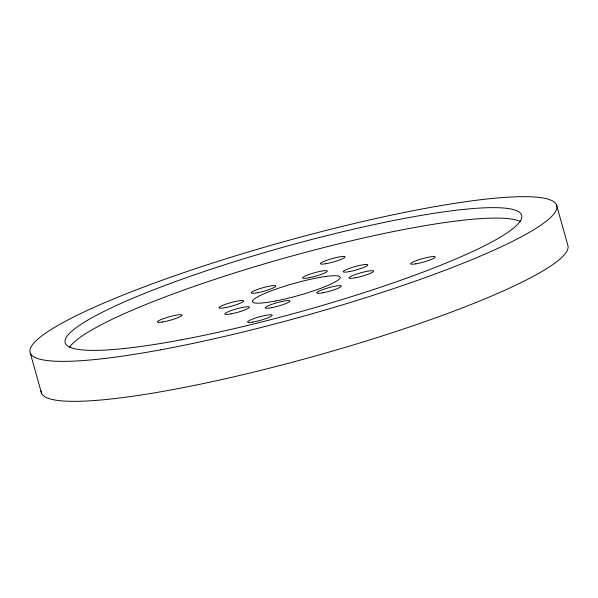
<?xml version="1.0" encoding="UTF-8"?>
<svg xmlns="http://www.w3.org/2000/svg" width="598" height="598" viewBox="0 0 598 598"><rect width="100%" height="100%" fill="white"/><g stroke="black" fill="none" stroke-linecap="round" stroke-linejoin="round"><path stroke-width="0.9" d="M556.499 204.822L567.659 244.791A273.391 38.519 -15.6 0 1 311.543 357.036A273.391 38.519 -15.6 0 1 41.06 390.793M30.341 353.209L41.501 393.178M69.488 347.408A236.935 33.383 -15.6 0 1 286.995 257.387A236.935 33.383 -15.6 0 1 520.26 221.447M275.678 300.966A45.568 6.421 -15.6 0 0 340.225 277.218A45.568 6.421 -15.6 0 0 273.084 290.142A45.568 6.421 -15.6 0 0 275.678 300.966M355.548 277.741A12.76 1.794 -15.6 0 0 373.623 271.096A12.76 1.794 -15.6 0 0 354.823 274.714A12.76 1.794 -15.6 0 0 355.548 277.741M349.396 271.597A12.76 1.794 -15.6 0 0 367.815 264.936A12.76 1.794 -15.6 0 0 349.337 268.382A12.76 1.794 -15.6 0 0 349.396 271.597M309.248 277.704A12.76 1.794 -15.6 0 0 327.315 271.051A12.76 1.794 -15.6 0 0 308.523 274.669A12.76 1.794 -15.6 0 0 309.248 277.704M257.469 292.706A12.76 1.794 -15.6 0 0 275.887 286.046A12.76 1.794 -15.6 0 0 257.409 289.484A12.76 1.794 -15.6 0 0 257.469 292.706M225.543 307.596A12.76 1.794 -15.6 0 0 243.618 300.944A12.76 1.794 -15.6 0 0 224.818 304.561A12.76 1.794 -15.6 0 0 225.543 307.596M231.03 313.868A12.76 1.794 -15.6 0 0 249.448 307.215A12.76 1.794 -15.6 0 0 230.97 310.654A12.76 1.794 -15.6 0 0 231.03 313.868M271.851 307.634A12.76 1.794 -15.6 0 0 289.925 300.988A12.76 1.794 -15.6 0 0 271.126 304.606A12.76 1.794 -15.6 0 0 271.851 307.634M322.95 292.758A12.76 1.794 -15.6 0 0 341.368 286.106A12.76 1.794 -15.6 0 0 322.898 289.544A12.76 1.794 -15.6 0 0 322.95 292.758M160.518 349.837A273.391 38.519 -15.6 0 0 556.94 207.207A273.391 38.519 -15.6 0 0 162.798 279.999A273.391 38.519 -15.6 0 0 160.518 349.837M252.722 322.075A12.76 1.794 -15.6 0 0 272.142 315.438A12.76 1.794 -15.6 0 0 254.86 318.278A12.76 1.794 -15.6 0 0 252.722 322.075M162.521 321.993A12.76 1.794 -15.6 0 0 181.942 315.363A12.76 1.794 -15.6 0 0 164.652 318.196A12.76 1.794 -15.6 0 0 162.521 321.993M415.774 263.845A12.76 1.794 -15.6 0 0 435.195 257.207A12.76 1.794 -15.6 0 0 417.905 260.048A12.76 1.794 -15.6 0 0 415.774 263.845M325.566 263.763A12.76 1.794 -15.6 0 0 344.986 257.133A12.76 1.794 -15.6 0 0 327.704 259.966A12.76 1.794 -15.6 0 0 325.566 263.763M181.104 339.858A236.935 33.383 -15.6 0 0 521.792 216.282A236.935 33.383 -15.6 0 0 177.352 280.896A236.935 33.383 -15.6 0 0 181.104 339.858"/></g></svg>
